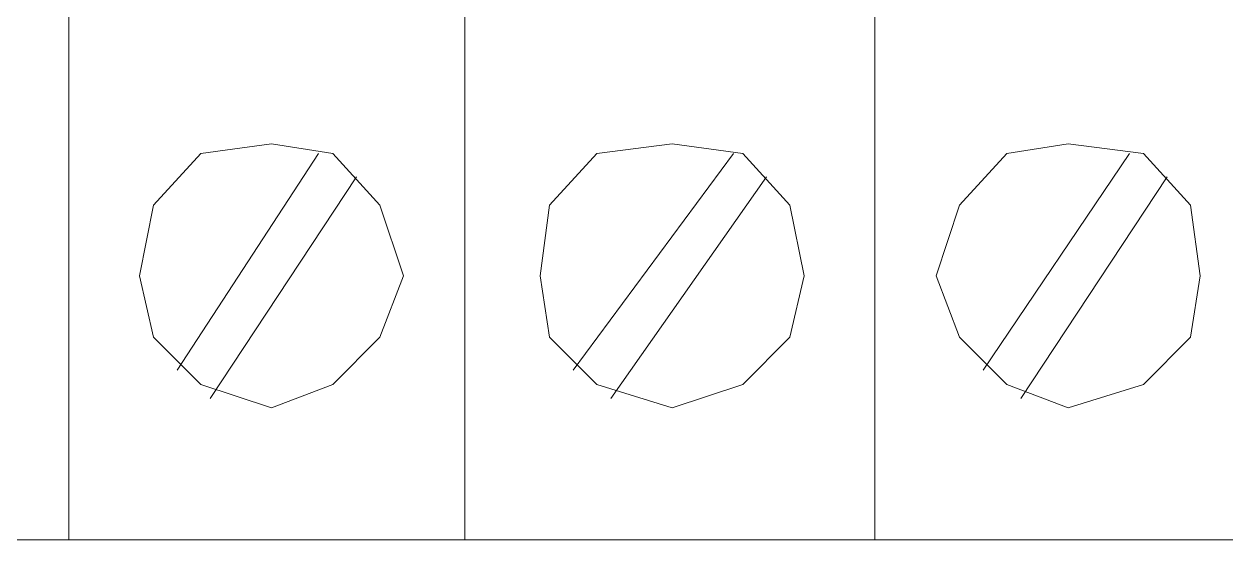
# Model space of a CAD drawing. Header units: millimetres. Extents: x 3 to 291, y 6 to 496.
# Drawn here: x 212.243 to 216.462, y 373.728 to 375.538 of the extents above; entities that cross this region are included whole.
import ezdxf

# ---------------------------------------------------------------- set-up
doc = ezdxf.new("R2010")
doc.units = ezdxf.units.MM
doc.layers.get('0').update_dxf_attribs({"linetype": 'CONTINUOUS'})

msp = doc.modelspace()

# ---------------------------------------------------------------- linework, layer by layer
at = {"color": 7, "linetype": 'Continuous', "lineweight": 20}
for points in [[(210.9942, 381.5533), (212.4005, 381.5533), (212.4005, 373.7277), (210.9942, 373.7277)], [(210.9942, 381.5533), (212.4005, 381.5533), (212.4005, 373.7277), (210.9942, 373.7277)], [(210.9942, 381.5533), (212.4005, 381.5533), (212.4005, 373.7277), (210.9942, 373.7277)], [(210.9942, 381.5533), (212.4005, 381.5533), (212.4005, 373.7277), (210.9942, 373.7277)], [(210.9942, 381.5533), (212.4005, 381.5533), (212.4005, 373.7277), (210.9942, 373.7277)], [(210.9942, 381.5533), (212.4005, 381.5533), (212.4005, 373.7277), (210.9942, 373.7277)], [(210.9942, 381.5533), (212.4005, 381.5533), (212.4005, 373.7277), (210.9942, 373.7277)], [(210.9942, 381.5533), (212.4005, 381.5533), (212.4005, 373.7277), (210.9942, 373.7277)], [(210.9942, 381.5533), (212.4005, 381.5533), (212.4005, 373.7277), (210.9942, 373.7277)], [(210.9942, 381.5533), (212.4005, 381.5533), (212.4005, 373.7277), (210.9942, 373.7277)], [(210.9942, 381.5533), (212.4005, 381.5533), (212.4005, 373.7277), (210.9942, 373.7277)], [(210.9942, 381.5533), (212.4005, 381.5533), (212.4005, 373.7277), (210.9942, 373.7277)], [(210.9942, 381.5533), (212.4005, 381.5533), (212.4005, 373.7277), (210.9942, 373.7277)], [(210.9942, 381.5533), (212.4005, 381.5533), (212.4005, 373.7277), (210.9942, 373.7277)], [(210.9942, 381.5533), (212.4005, 381.5533), (212.4005, 373.7277), (210.9942, 373.7277)], [(210.9942, 381.5533), (212.4005, 381.5533), (212.4005, 373.7277), (210.9942, 373.7277)], [(210.9942, 381.5533), (212.4005, 381.5533), (212.4005, 373.7277), (210.9942, 373.7277)], [(210.9942, 381.5533), (212.4005, 381.5533), (212.4005, 373.7277), (210.9942, 373.7277)], [(210.9942, 381.5533), (212.4005, 381.5533), (212.4005, 373.7277), (210.9942, 373.7277)], [(210.9942, 381.5533), (212.4005, 381.5533), (212.4005, 373.7277), (210.9942, 373.7277)], [(212.4005, 381.5533), (213.7903, 381.5533), (213.7903, 373.7277), (212.4005, 373.7277)], [(212.4005, 381.5533), (213.7903, 381.5533), (213.7903, 373.7277), (212.4005, 373.7277)], [(212.4005, 381.5533), (213.7903, 381.5533), (213.7903, 373.7277), (212.4005, 373.7277)], [(212.4005, 381.5533), (213.7903, 381.5533), (213.7903, 373.7277), (212.4005, 373.7277)], [(212.4005, 381.5533), (213.7903, 381.5533), (213.7903, 373.7277), (212.4005, 373.7277)], [(212.4005, 381.5533), (213.7903, 381.5533), (213.7903, 373.7277), (212.4005, 373.7277)], [(212.4005, 381.5533), (213.7903, 381.5533), (213.7903, 373.7277), (212.4005, 373.7277)], [(212.4005, 381.5533), (213.7903, 381.5533), (213.7903, 373.7277), (212.4005, 373.7277)], [(212.4005, 381.5533), (213.7903, 381.5533), (213.7903, 373.7277), (212.4005, 373.7277)], [(212.4005, 381.5533), (213.7903, 381.5533), (213.7903, 373.7277), (212.4005, 373.7277)], [(212.4005, 381.5533), (213.7903, 381.5533), (213.7903, 373.7277), (212.4005, 373.7277)], [(212.4005, 381.5533), (213.7903, 381.5533), (213.7903, 373.7277), (212.4005, 373.7277)], [(212.4005, 381.5533), (213.7903, 381.5533), (213.7903, 373.7277), (212.4005, 373.7277)], [(212.4005, 381.5533), (213.7903, 381.5533), (213.7903, 373.7277), (212.4005, 373.7277)], [(212.4005, 381.5533), (213.7903, 381.5533), (213.7903, 373.7277), (212.4005, 373.7277)], [(212.4005, 381.5533), (213.7903, 381.5533), (213.7903, 373.7277), (212.4005, 373.7277)], [(212.4005, 381.5533), (213.7903, 381.5533), (213.7903, 373.7277), (212.4005, 373.7277)], [(212.4005, 381.5533), (213.7903, 381.5533), (213.7903, 373.7277), (212.4005, 373.7277)], [(212.4005, 381.5533), (213.7903, 381.5533), (213.7903, 373.7277), (212.4005, 373.7277)], [(212.4005, 381.5533), (213.7903, 381.5533), (213.7903, 373.7277), (212.4005, 373.7277)], [(213.7903, 381.5533), (215.2297, 381.5533), (215.2297, 373.7277), (213.7903, 373.7277)], [(213.7903, 381.5533), (215.2297, 381.5533), (215.2297, 373.7277), (213.7903, 373.7277)], [(213.7903, 381.5533), (215.2297, 381.5533), (215.2297, 373.7277), (213.7903, 373.7277)], [(213.7903, 381.5533), (215.2297, 381.5533), (215.2297, 373.7277), (213.7903, 373.7277)], [(213.7903, 381.5533), (215.2297, 381.5533), (215.2297, 373.7277), (213.7903, 373.7277)], [(213.7903, 381.5533), (215.2297, 381.5533), (215.2297, 373.7277), (213.7903, 373.7277)], [(213.7903, 381.5533), (215.2297, 381.5533), (215.2297, 373.7277), (213.7903, 373.7277)], [(213.7903, 381.5533), (215.2297, 381.5533), (215.2297, 373.7277), (213.7903, 373.7277)], [(213.7903, 381.5533), (215.2297, 381.5533), (215.2297, 373.7277), (213.7903, 373.7277)], [(213.7903, 381.5533), (215.2297, 381.5533), (215.2297, 373.7277), (213.7903, 373.7277)], [(213.7903, 381.5533), (215.2297, 381.5533), (215.2297, 373.7277), (213.7903, 373.7277)], [(213.7903, 381.5533), (215.2297, 381.5533), (215.2297, 373.7277), (213.7903, 373.7277)], [(213.7903, 381.5533), (215.2297, 381.5533), (215.2297, 373.7277), (213.7903, 373.7277)], [(213.7903, 381.5533), (215.2297, 381.5533), (215.2297, 373.7277), (213.7903, 373.7277)], [(213.7903, 381.5533), (215.2297, 381.5533), (215.2297, 373.7277), (213.7903, 373.7277)], [(213.7903, 381.5533), (215.2297, 381.5533), (215.2297, 373.7277), (213.7903, 373.7277)], [(213.7903, 381.5533), (215.2297, 381.5533), (215.2297, 373.7277), (213.7903, 373.7277)], [(213.7903, 381.5533), (215.2297, 381.5533), (215.2297, 373.7277), (213.7903, 373.7277)], [(213.7903, 381.5533), (215.2297, 381.5533), (215.2297, 373.7277), (213.7903, 373.7277)], [(213.7903, 381.5533), (215.2297, 381.5533), (215.2297, 373.7277), (213.7903, 373.7277)], [(215.2297, 381.5533), (216.636, 381.5533), (216.636, 373.7277), (215.2297, 373.7277)], [(215.2297, 381.5533), (216.636, 381.5533), (216.636, 373.7277), (215.2297, 373.7277)], [(215.2297, 381.5533), (216.636, 381.5533), (216.636, 373.7277), (215.2297, 373.7277)], [(215.2297, 381.5533), (216.636, 381.5533), (216.636, 373.7277), (215.2297, 373.7277)], [(215.2297, 381.5533), (216.636, 381.5533), (216.636, 373.7277), (215.2297, 373.7277)], [(215.2297, 381.5533), (216.636, 381.5533), (216.636, 373.7277), (215.2297, 373.7277)], [(215.2297, 381.5533), (216.636, 381.5533), (216.636, 373.7277), (215.2297, 373.7277)], [(215.2297, 381.5533), (216.636, 381.5533), (216.636, 373.7277), (215.2297, 373.7277)], [(215.2297, 381.5533), (216.636, 381.5533), (216.636, 373.7277), (215.2297, 373.7277)], [(215.2297, 381.5533), (216.636, 381.5533), (216.636, 373.7277), (215.2297, 373.7277)], [(215.2297, 381.5533), (216.636, 381.5533), (216.636, 373.7277), (215.2297, 373.7277)], [(215.2297, 381.5533), (216.636, 381.5533), (216.636, 373.7277), (215.2297, 373.7277)], [(215.2297, 381.5533), (216.636, 381.5533), (216.636, 373.7277), (215.2297, 373.7277)], [(215.2297, 381.5533), (216.636, 381.5533), (216.636, 373.7277), (215.2297, 373.7277)], [(215.2297, 381.5533), (216.636, 381.5533), (216.636, 373.7277), (215.2297, 373.7277)], [(215.2297, 381.5533), (216.636, 381.5533), (216.636, 373.7277), (215.2297, 373.7277)], [(215.2297, 381.5533), (216.636, 381.5533), (216.636, 373.7277), (215.2297, 373.7277)], [(215.2297, 381.5533), (216.636, 381.5533), (216.636, 373.7277), (215.2297, 373.7277)], [(215.2297, 381.5533), (216.636, 381.5533), (216.636, 373.7277), (215.2297, 373.7277)], [(215.2297, 381.5533), (216.636, 381.5533), (216.636, 373.7277), (215.2297, 373.7277)], [(210.9942, 373.7277), (212.4005, 373.7277), (212.4005, 377.4998), (210.9942, 377.4998)], [(210.9942, 373.7277), (212.4005, 373.7277), (212.4005, 377.4998), (210.9942, 377.4998)], [(210.9942, 373.7277), (212.4005, 373.7277), (212.4005, 377.4998), (210.9942, 377.4998)], [(210.9942, 373.7277), (212.4005, 373.7277), (212.4005, 377.4998), (210.9942, 377.4998)], [(210.9942, 373.7277), (212.4005, 373.7277), (212.4005, 377.4998), (210.9942, 377.4998)], [(210.9942, 373.7277), (212.4005, 373.7277), (212.4005, 377.4998), (210.9942, 377.4998)], [(210.9942, 373.7277), (212.4005, 373.7277), (212.4005, 377.4998), (210.9942, 377.4998)], [(210.9942, 373.7277), (212.4005, 373.7277), (212.4005, 377.4998), (210.9942, 377.4998)], [(210.9942, 373.7277), (212.4005, 373.7277), (212.4005, 377.4998), (210.9942, 377.4998)], [(210.9942, 373.7277), (212.4005, 373.7277), (212.4005, 377.4998), (210.9942, 377.4998)], [(210.9942, 373.7277), (212.4005, 373.7277), (212.4005, 377.4998), (210.9942, 377.4998)], [(210.9942, 373.7277), (212.4005, 373.7277), (212.4005, 377.4998), (210.9942, 377.4998)], [(210.9942, 373.7277), (212.4005, 373.7277), (212.4005, 377.4998), (210.9942, 377.4998)], [(210.9942, 373.7277), (212.4005, 373.7277), (212.4005, 377.4998), (210.9942, 377.4998)], [(210.9942, 373.7277), (212.4005, 373.7277), (212.4005, 377.4998), (210.9942, 377.4998)], [(210.9942, 373.7277), (212.4005, 373.7277), (212.4005, 377.4998), (210.9942, 377.4998)], [(210.9942, 373.7277), (212.4005, 373.7277), (212.4005, 377.4998), (210.9942, 377.4998)], [(210.9942, 373.7277), (212.4005, 373.7277), (212.4005, 377.4998), (210.9942, 377.4998)], [(210.9942, 373.7277), (212.4005, 373.7277), (212.4005, 377.4998), (210.9942, 377.4998)], [(210.9942, 373.7277), (212.4005, 373.7277), (212.4005, 377.4998), (210.9942, 377.4998)], [(212.4005, 373.7277), (213.7903, 373.7277), (213.7903, 377.4998), (212.4005, 377.4998)], [(212.4005, 373.7277), (213.7903, 373.7277), (213.7903, 377.4998), (212.4005, 377.4998)], [(212.4005, 373.7277), (213.7903, 373.7277), (213.7903, 377.4998), (212.4005, 377.4998)], [(212.4005, 373.7277), (213.7903, 373.7277), (213.7903, 377.4998), (212.4005, 377.4998)], [(212.4005, 373.7277), (213.7903, 373.7277), (213.7903, 377.4998), (212.4005, 377.4998)], [(212.4005, 373.7277), (213.7903, 373.7277), (213.7903, 377.4998), (212.4005, 377.4998)], [(212.4005, 373.7277), (213.7903, 373.7277), (213.7903, 377.4998), (212.4005, 377.4998)], [(212.4005, 373.7277), (213.7903, 373.7277), (213.7903, 377.4998), (212.4005, 377.4998)], [(212.4005, 373.7277), (213.7903, 373.7277), (213.7903, 377.4998), (212.4005, 377.4998)], [(212.4005, 373.7277), (213.7903, 373.7277), (213.7903, 377.4998), (212.4005, 377.4998)], [(212.4005, 373.7277), (213.7903, 373.7277), (213.7903, 377.4998), (212.4005, 377.4998)], [(212.4005, 373.7277), (213.7903, 373.7277), (213.7903, 377.4998), (212.4005, 377.4998)], [(212.4005, 373.7277), (213.7903, 373.7277), (213.7903, 377.4998), (212.4005, 377.4998)], [(212.4005, 373.7277), (213.7903, 373.7277), (213.7903, 377.4998), (212.4005, 377.4998)], [(212.4005, 373.7277), (213.7903, 373.7277), (213.7903, 377.4998), (212.4005, 377.4998)], [(212.4005, 373.7277), (213.7903, 373.7277), (213.7903, 377.4998), (212.4005, 377.4998)], [(212.4005, 373.7277), (213.7903, 373.7277), (213.7903, 377.4998), (212.4005, 377.4998)], [(212.4005, 373.7277), (213.7903, 373.7277), (213.7903, 377.4998), (212.4005, 377.4998)], [(212.4005, 373.7277), (213.7903, 373.7277), (213.7903, 377.4998), (212.4005, 377.4998)], [(212.4005, 373.7277), (213.7903, 373.7277), (213.7903, 377.4998), (212.4005, 377.4998)], [(213.7903, 373.7277), (215.2297, 373.7277), (215.2297, 377.4998), (213.7903, 377.4998)], [(213.7903, 373.7277), (215.2297, 373.7277), (215.2297, 377.4998), (213.7903, 377.4998)], [(213.7903, 373.7277), (215.2297, 373.7277), (215.2297, 377.4998), (213.7903, 377.4998)], [(213.7903, 373.7277), (215.2297, 373.7277), (215.2297, 377.4998), (213.7903, 377.4998)], [(213.7903, 373.7277), (215.2297, 373.7277), (215.2297, 377.4998), (213.7903, 377.4998)], [(213.7903, 373.7277), (215.2297, 373.7277), (215.2297, 377.4998), (213.7903, 377.4998)], [(213.7903, 373.7277), (215.2297, 373.7277), (215.2297, 377.4998), (213.7903, 377.4998)], [(213.7903, 373.7277), (215.2297, 373.7277), (215.2297, 377.4998), (213.7903, 377.4998)], [(213.7903, 373.7277), (215.2297, 373.7277), (215.2297, 377.4998), (213.7903, 377.4998)], [(213.7903, 373.7277), (215.2297, 373.7277), (215.2297, 377.4998), (213.7903, 377.4998)], [(213.7903, 373.7277), (215.2297, 373.7277), (215.2297, 377.4998), (213.7903, 377.4998)], [(213.7903, 373.7277), (215.2297, 373.7277), (215.2297, 377.4998), (213.7903, 377.4998)], [(213.7903, 373.7277), (215.2297, 373.7277), (215.2297, 377.4998), (213.7903, 377.4998)], [(213.7903, 373.7277), (215.2297, 373.7277), (215.2297, 377.4998), (213.7903, 377.4998)], [(213.7903, 373.7277), (215.2297, 373.7277), (215.2297, 377.4998), (213.7903, 377.4998)], [(213.7903, 373.7277), (215.2297, 373.7277), (215.2297, 377.4998), (213.7903, 377.4998)], [(213.7903, 373.7277), (215.2297, 373.7277), (215.2297, 377.4998), (213.7903, 377.4998)], [(213.7903, 373.7277), (215.2297, 373.7277), (215.2297, 377.4998), (213.7903, 377.4998)], [(213.7903, 373.7277), (215.2297, 373.7277), (215.2297, 377.4998), (213.7903, 377.4998)], [(213.7903, 373.7277), (215.2297, 373.7277), (215.2297, 377.4998), (213.7903, 377.4998)], [(215.2297, 373.7277), (216.636, 373.7277), (216.636, 377.4998), (215.2297, 377.4998)], [(215.2297, 373.7277), (216.636, 373.7277), (216.636, 377.4998), (215.2297, 377.4998)], [(215.2297, 373.7277), (216.636, 373.7277), (216.636, 377.4998), (215.2297, 377.4998)], [(215.2297, 373.7277), (216.636, 373.7277), (216.636, 377.4998), (215.2297, 377.4998)], [(215.2297, 373.7277), (216.636, 373.7277), (216.636, 377.4998), (215.2297, 377.4998)], [(215.2297, 373.7277), (216.636, 373.7277), (216.636, 377.4998), (215.2297, 377.4998)], [(215.2297, 373.7277), (216.636, 373.7277), (216.636, 377.4998), (215.2297, 377.4998)], [(215.2297, 373.7277), (216.636, 373.7277), (216.636, 377.4998), (215.2297, 377.4998)], [(215.2297, 373.7277), (216.636, 373.7277), (216.636, 377.4998), (215.2297, 377.4998)], [(215.2297, 373.7277), (216.636, 373.7277), (216.636, 377.4998), (215.2297, 377.4998)], [(215.2297, 373.7277), (216.636, 373.7277), (216.636, 377.4998), (215.2297, 377.4998)], [(215.2297, 373.7277), (216.636, 373.7277), (216.636, 377.4998), (215.2297, 377.4998)], [(215.2297, 373.7277), (216.636, 373.7277), (216.636, 377.4998), (215.2297, 377.4998)], [(215.2297, 373.7277), (216.636, 373.7277), (216.636, 377.4998), (215.2297, 377.4998)], [(215.2297, 373.7277), (216.636, 373.7277), (216.636, 377.4998), (215.2297, 377.4998)], [(215.2297, 373.7277), (216.636, 373.7277), (216.636, 377.4998), (215.2297, 377.4998)], [(215.2297, 373.7277), (216.636, 373.7277), (216.636, 377.4998), (215.2297, 377.4998)], [(215.2297, 373.7277), (216.636, 373.7277), (216.636, 377.4998), (215.2297, 377.4998)], [(215.2297, 373.7277), (216.636, 373.7277), (216.636, 377.4998), (215.2297, 377.4998)], [(215.2297, 373.7277), (216.636, 373.7277), (216.636, 377.4998), (215.2297, 377.4998)], [(213.5752, 374.6542), (213.4925, 374.9023), (213.327, 375.0843), (213.112, 375.1174), (212.8638, 375.0843), (212.6983, 374.9023), (212.6487, 374.6542), (212.6983, 374.4391), (212.8638, 374.2736), (213.112, 374.1909), (213.327, 374.2736), (213.4925, 374.4391)], [(213.5752, 374.6542), (213.4925, 374.9023), (213.327, 375.0843), (213.112, 375.1174), (212.8638, 375.0843), (212.6983, 374.9023), (212.6487, 374.6542), (212.6983, 374.4391), (212.8638, 374.2736), (213.112, 374.1909), (213.327, 374.2736), (213.4925, 374.4391)], [(213.5752, 374.6542), (213.4925, 374.9023), (213.327, 375.0843), (213.112, 375.1174), (212.8638, 375.0843), (212.6983, 374.9023), (212.6487, 374.6542), (212.6983, 374.4391), (212.8638, 374.2736), (213.112, 374.1909), (213.327, 374.2736), (213.4925, 374.4391)], [(213.5752, 374.6542), (213.4925, 374.9023), (213.327, 375.0843), (213.112, 375.1174), (212.8638, 375.0843), (212.6983, 374.9023), (212.6487, 374.6542), (212.6983, 374.4391), (212.8638, 374.2736), (213.112, 374.1909), (213.327, 374.2736), (213.4925, 374.4391)], [(213.5752, 374.6542), (213.4925, 374.9023), (213.327, 375.0843), (213.112, 375.1174), (212.8638, 375.0843), (212.6983, 374.9023), (212.6487, 374.6542), (212.6983, 374.4391), (212.8638, 374.2736), (213.112, 374.1909), (213.327, 374.2736), (213.4925, 374.4391)], [(213.5752, 374.6542), (213.4925, 374.9023), (213.327, 375.0843), (213.112, 375.1174), (212.8638, 375.0843), (212.6983, 374.9023), (212.6487, 374.6542), (212.6983, 374.4391), (212.8638, 374.2736), (213.112, 374.1909), (213.327, 374.2736), (213.4925, 374.4391)], [(213.5752, 374.6542), (213.4925, 374.9023), (213.327, 375.0843), (213.112, 375.1174), (212.8638, 375.0843), (212.6983, 374.9023), (212.6487, 374.6542), (212.6983, 374.4391), (212.8638, 374.2736), (213.112, 374.1909), (213.327, 374.2736), (213.4925, 374.4391)], [(213.5752, 374.6542), (213.4925, 374.9023), (213.327, 375.0843), (213.112, 375.1174), (212.8638, 375.0843), (212.6983, 374.9023), (212.6487, 374.6542), (212.6983, 374.4391), (212.8638, 374.2736), (213.112, 374.1909), (213.327, 374.2736), (213.4925, 374.4391)], [(213.5752, 374.6542), (213.4925, 374.9023), (213.327, 375.0843), (213.112, 375.1174), (212.8638, 375.0843), (212.6983, 374.9023), (212.6487, 374.6542), (212.6983, 374.4391), (212.8638, 374.2736), (213.112, 374.1909), (213.327, 374.2736), (213.4925, 374.4391)], [(213.5752, 374.6542), (213.4925, 374.9023), (213.327, 375.0843), (213.112, 375.1174), (212.8638, 375.0843), (212.6983, 374.9023), (212.6487, 374.6542), (212.6983, 374.4391), (212.8638, 374.2736), (213.112, 374.1909), (213.327, 374.2736), (213.4925, 374.4391)], [(213.5752, 374.6542), (213.4925, 374.9023), (213.327, 375.0843), (213.112, 375.1174), (212.8638, 375.0843), (212.6983, 374.9023), (212.6487, 374.6542), (212.6983, 374.4391), (212.8638, 374.2736), (213.112, 374.1909), (213.327, 374.2736), (213.4925, 374.4391)], [(213.5752, 374.6542), (213.4925, 374.9023), (213.327, 375.0843), (213.112, 375.1174), (212.8638, 375.0843), (212.6983, 374.9023), (212.6487, 374.6542), (212.6983, 374.4391), (212.8638, 374.2736), (213.112, 374.1909), (213.327, 374.2736), (213.4925, 374.4391)], [(213.5752, 374.6542), (213.4925, 374.9023), (213.327, 375.0843), (213.112, 375.1174), (212.8638, 375.0843), (212.6983, 374.9023), (212.6487, 374.6542), (212.6983, 374.4391), (212.8638, 374.2736), (213.112, 374.1909), (213.327, 374.2736), (213.4925, 374.4391)], [(213.5752, 374.6542), (213.4925, 374.9023), (213.327, 375.0843), (213.112, 375.1174), (212.8638, 375.0843), (212.6983, 374.9023), (212.6487, 374.6542), (212.6983, 374.4391), (212.8638, 374.2736), (213.112, 374.1909), (213.327, 374.2736), (213.4925, 374.4391)], [(213.5752, 374.6542), (213.4925, 374.9023), (213.327, 375.0843), (213.112, 375.1174), (212.8638, 375.0843), (212.6983, 374.9023), (212.6487, 374.6542), (212.6983, 374.4391), (212.8638, 374.2736), (213.112, 374.1909), (213.327, 374.2736), (213.4925, 374.4391)], [(213.5752, 374.6542), (213.4925, 374.9023), (213.327, 375.0843), (213.112, 375.1174), (212.8638, 375.0843), (212.6983, 374.9023), (212.6487, 374.6542), (212.6983, 374.4391), (212.8638, 374.2736), (213.112, 374.1909), (213.327, 374.2736), (213.4925, 374.4391)], [(213.5752, 374.6542), (213.4925, 374.9023), (213.327, 375.0843), (213.112, 375.1174), (212.8638, 375.0843), (212.6983, 374.9023), (212.6487, 374.6542), (212.6983, 374.4391), (212.8638, 374.2736), (213.112, 374.1909), (213.327, 374.2736), (213.4925, 374.4391)], [(213.5752, 374.6542), (213.4925, 374.9023), (213.327, 375.0843), (213.112, 375.1174), (212.8638, 375.0843), (212.6983, 374.9023), (212.6487, 374.6542), (212.6983, 374.4391), (212.8638, 374.2736), (213.112, 374.1909), (213.327, 374.2736), (213.4925, 374.4391)], [(213.5752, 374.6542), (213.4925, 374.9023), (213.327, 375.0843), (213.112, 375.1174), (212.8638, 375.0843), (212.6983, 374.9023), (212.6487, 374.6542), (212.6983, 374.4391), (212.8638, 374.2736), (213.112, 374.1909), (213.327, 374.2736), (213.4925, 374.4391)], [(213.5752, 374.6542), (213.4925, 374.9023), (213.327, 375.0843), (213.112, 375.1174), (212.8638, 375.0843), (212.6983, 374.9023), (212.6487, 374.6542), (212.6983, 374.4391), (212.8638, 374.2736), (213.112, 374.1909), (213.327, 374.2736), (213.4925, 374.4391)], [(214.9815, 374.6542), (214.9319, 374.9023), (214.7664, 375.0843), (214.5183, 375.1174), (214.2535, 375.0843), (214.0881, 374.9023), (214.055, 374.6542), (214.0881, 374.4391), (214.2535, 374.2736), (214.5183, 374.1909), (214.7664, 374.2736), (214.9319, 374.4391)], [(214.9815, 374.6542), (214.9319, 374.9023), (214.7664, 375.0843), (214.5183, 375.1174), (214.2535, 375.0843), (214.0881, 374.9023), (214.055, 374.6542), (214.0881, 374.4391), (214.2535, 374.2736), (214.5183, 374.1909), (214.7664, 374.2736), (214.9319, 374.4391)], [(214.9815, 374.6542), (214.9319, 374.9023), (214.7664, 375.0843), (214.5183, 375.1174), (214.2535, 375.0843), (214.0881, 374.9023), (214.055, 374.6542), (214.0881, 374.4391), (214.2535, 374.2736), (214.5183, 374.1909), (214.7664, 374.2736), (214.9319, 374.4391)], [(214.9815, 374.6542), (214.9319, 374.9023), (214.7664, 375.0843), (214.5183, 375.1174), (214.2535, 375.0843), (214.0881, 374.9023), (214.055, 374.6542), (214.0881, 374.4391), (214.2535, 374.2736), (214.5183, 374.1909), (214.7664, 374.2736), (214.9319, 374.4391)], [(214.9815, 374.6542), (214.9319, 374.9023), (214.7664, 375.0843), (214.5183, 375.1174), (214.2535, 375.0843), (214.0881, 374.9023), (214.055, 374.6542), (214.0881, 374.4391), (214.2535, 374.2736), (214.5183, 374.1909), (214.7664, 374.2736), (214.9319, 374.4391)], [(214.9815, 374.6542), (214.9319, 374.9023), (214.7664, 375.0843), (214.5183, 375.1174), (214.2535, 375.0843), (214.0881, 374.9023), (214.055, 374.6542), (214.0881, 374.4391), (214.2535, 374.2736), (214.5183, 374.1909), (214.7664, 374.2736), (214.9319, 374.4391)], [(214.9815, 374.6542), (214.9319, 374.9023), (214.7664, 375.0843), (214.5183, 375.1174), (214.2535, 375.0843), (214.0881, 374.9023), (214.055, 374.6542), (214.0881, 374.4391), (214.2535, 374.2736), (214.5183, 374.1909), (214.7664, 374.2736), (214.9319, 374.4391)], [(214.9815, 374.6542), (214.9319, 374.9023), (214.7664, 375.0843), (214.5183, 375.1174), (214.2535, 375.0843), (214.0881, 374.9023), (214.055, 374.6542), (214.0881, 374.4391), (214.2535, 374.2736), (214.5183, 374.1909), (214.7664, 374.2736), (214.9319, 374.4391)], [(214.9815, 374.6542), (214.9319, 374.9023), (214.7664, 375.0843), (214.5183, 375.1174), (214.2535, 375.0843), (214.0881, 374.9023), (214.055, 374.6542), (214.0881, 374.4391), (214.2535, 374.2736), (214.5183, 374.1909), (214.7664, 374.2736), (214.9319, 374.4391)], [(214.9815, 374.6542), (214.9319, 374.9023), (214.7664, 375.0843), (214.5183, 375.1174), (214.2535, 375.0843), (214.0881, 374.9023), (214.055, 374.6542), (214.0881, 374.4391), (214.2535, 374.2736), (214.5183, 374.1909), (214.7664, 374.2736), (214.9319, 374.4391)], [(214.9815, 374.6542), (214.9319, 374.9023), (214.7664, 375.0843), (214.5183, 375.1174), (214.2535, 375.0843), (214.0881, 374.9023), (214.055, 374.6542), (214.0881, 374.4391), (214.2535, 374.2736), (214.5183, 374.1909), (214.7664, 374.2736), (214.9319, 374.4391)], [(214.9815, 374.6542), (214.9319, 374.9023), (214.7664, 375.0843), (214.5183, 375.1174), (214.2535, 375.0843), (214.0881, 374.9023), (214.055, 374.6542), (214.0881, 374.4391), (214.2535, 374.2736), (214.5183, 374.1909), (214.7664, 374.2736), (214.9319, 374.4391)], [(214.9815, 374.6542), (214.9319, 374.9023), (214.7664, 375.0843), (214.5183, 375.1174), (214.2535, 375.0843), (214.0881, 374.9023), (214.055, 374.6542), (214.0881, 374.4391), (214.2535, 374.2736), (214.5183, 374.1909), (214.7664, 374.2736), (214.9319, 374.4391)], [(214.9815, 374.6542), (214.9319, 374.9023), (214.7664, 375.0843), (214.5183, 375.1174), (214.2535, 375.0843), (214.0881, 374.9023), (214.055, 374.6542), (214.0881, 374.4391), (214.2535, 374.2736), (214.5183, 374.1909), (214.7664, 374.2736), (214.9319, 374.4391)], [(214.9815, 374.6542), (214.9319, 374.9023), (214.7664, 375.0843), (214.5183, 375.1174), (214.2535, 375.0843), (214.0881, 374.9023), (214.055, 374.6542), (214.0881, 374.4391), (214.2535, 374.2736), (214.5183, 374.1909), (214.7664, 374.2736), (214.9319, 374.4391)], [(214.9815, 374.6542), (214.9319, 374.9023), (214.7664, 375.0843), (214.5183, 375.1174), (214.2535, 375.0843), (214.0881, 374.9023), (214.055, 374.6542), (214.0881, 374.4391), (214.2535, 374.2736), (214.5183, 374.1909), (214.7664, 374.2736), (214.9319, 374.4391)], [(214.9815, 374.6542), (214.9319, 374.9023), (214.7664, 375.0843), (214.5183, 375.1174), (214.2535, 375.0843), (214.0881, 374.9023), (214.055, 374.6542), (214.0881, 374.4391), (214.2535, 374.2736), (214.5183, 374.1909), (214.7664, 374.2736), (214.9319, 374.4391)], [(214.9815, 374.6542), (214.9319, 374.9023), (214.7664, 375.0843), (214.5183, 375.1174), (214.2535, 375.0843), (214.0881, 374.9023), (214.055, 374.6542), (214.0881, 374.4391), (214.2535, 374.2736), (214.5183, 374.1909), (214.7664, 374.2736), (214.9319, 374.4391)], [(214.9815, 374.6542), (214.9319, 374.9023), (214.7664, 375.0843), (214.5183, 375.1174), (214.2535, 375.0843), (214.0881, 374.9023), (214.055, 374.6542), (214.0881, 374.4391), (214.2535, 374.2736), (214.5183, 374.1909), (214.7664, 374.2736), (214.9319, 374.4391)], [(214.9815, 374.6542), (214.9319, 374.9023), (214.7664, 375.0843), (214.5183, 375.1174), (214.2535, 375.0843), (214.0881, 374.9023), (214.055, 374.6542), (214.0881, 374.4391), (214.2535, 374.2736), (214.5183, 374.1909), (214.7664, 374.2736), (214.9319, 374.4391)], [(216.3713, 374.6542), (216.3382, 374.9023), (216.1727, 375.0843), (215.908, 375.1174), (215.6929, 375.0843), (215.5275, 374.9023), (215.4448, 374.6542), (215.5275, 374.4391), (215.6929, 374.2736), (215.908, 374.1909), (216.1727, 374.2736), (216.3382, 374.4391)], [(216.3713, 374.6542), (216.3382, 374.9023), (216.1727, 375.0843), (215.908, 375.1174), (215.6929, 375.0843), (215.5275, 374.9023), (215.4448, 374.6542), (215.5275, 374.4391), (215.6929, 374.2736), (215.908, 374.1909), (216.1727, 374.2736), (216.3382, 374.4391)], [(216.3713, 374.6542), (216.3382, 374.9023), (216.1727, 375.0843), (215.908, 375.1174), (215.6929, 375.0843), (215.5275, 374.9023), (215.4448, 374.6542), (215.5275, 374.4391), (215.6929, 374.2736), (215.908, 374.1909), (216.1727, 374.2736), (216.3382, 374.4391)], [(216.3713, 374.6542), (216.3382, 374.9023), (216.1727, 375.0843), (215.908, 375.1174), (215.6929, 375.0843), (215.5275, 374.9023), (215.4448, 374.6542), (215.5275, 374.4391), (215.6929, 374.2736), (215.908, 374.1909), (216.1727, 374.2736), (216.3382, 374.4391)], [(216.3713, 374.6542), (216.3382, 374.9023), (216.1727, 375.0843), (215.908, 375.1174), (215.6929, 375.0843), (215.5275, 374.9023), (215.4448, 374.6542), (215.5275, 374.4391), (215.6929, 374.2736), (215.908, 374.1909), (216.1727, 374.2736), (216.3382, 374.4391)], [(216.3713, 374.6542), (216.3382, 374.9023), (216.1727, 375.0843), (215.908, 375.1174), (215.6929, 375.0843), (215.5275, 374.9023), (215.4448, 374.6542), (215.5275, 374.4391), (215.6929, 374.2736), (215.908, 374.1909), (216.1727, 374.2736), (216.3382, 374.4391)], [(216.3713, 374.6542), (216.3382, 374.9023), (216.1727, 375.0843), (215.908, 375.1174), (215.6929, 375.0843), (215.5275, 374.9023), (215.4448, 374.6542), (215.5275, 374.4391), (215.6929, 374.2736), (215.908, 374.1909), (216.1727, 374.2736), (216.3382, 374.4391)], [(216.3713, 374.6542), (216.3382, 374.9023), (216.1727, 375.0843), (215.908, 375.1174), (215.6929, 375.0843), (215.5275, 374.9023), (215.4448, 374.6542), (215.5275, 374.4391), (215.6929, 374.2736), (215.908, 374.1909), (216.1727, 374.2736), (216.3382, 374.4391)], [(216.3713, 374.6542), (216.3382, 374.9023), (216.1727, 375.0843), (215.908, 375.1174), (215.6929, 375.0843), (215.5275, 374.9023), (215.4448, 374.6542), (215.5275, 374.4391), (215.6929, 374.2736), (215.908, 374.1909), (216.1727, 374.2736), (216.3382, 374.4391)], [(216.3713, 374.6542), (216.3382, 374.9023), (216.1727, 375.0843), (215.908, 375.1174), (215.6929, 375.0843), (215.5275, 374.9023), (215.4448, 374.6542), (215.5275, 374.4391), (215.6929, 374.2736), (215.908, 374.1909), (216.1727, 374.2736), (216.3382, 374.4391)], [(216.3713, 374.6542), (216.3382, 374.9023), (216.1727, 375.0843), (215.908, 375.1174), (215.6929, 375.0843), (215.5275, 374.9023), (215.4448, 374.6542), (215.5275, 374.4391), (215.6929, 374.2736), (215.908, 374.1909), (216.1727, 374.2736), (216.3382, 374.4391)], [(216.3713, 374.6542), (216.3382, 374.9023), (216.1727, 375.0843), (215.908, 375.1174), (215.6929, 375.0843), (215.5275, 374.9023), (215.4448, 374.6542), (215.5275, 374.4391), (215.6929, 374.2736), (215.908, 374.1909), (216.1727, 374.2736), (216.3382, 374.4391)], [(216.3713, 374.6542), (216.3382, 374.9023), (216.1727, 375.0843), (215.908, 375.1174), (215.6929, 375.0843), (215.5275, 374.9023), (215.4448, 374.6542), (215.5275, 374.4391), (215.6929, 374.2736), (215.908, 374.1909), (216.1727, 374.2736), (216.3382, 374.4391)], [(216.3713, 374.6542), (216.3382, 374.9023), (216.1727, 375.0843), (215.908, 375.1174), (215.6929, 375.0843), (215.5275, 374.9023), (215.4448, 374.6542), (215.5275, 374.4391), (215.6929, 374.2736), (215.908, 374.1909), (216.1727, 374.2736), (216.3382, 374.4391)], [(216.3713, 374.6542), (216.3382, 374.9023), (216.1727, 375.0843), (215.908, 375.1174), (215.6929, 375.0843), (215.5275, 374.9023), (215.4448, 374.6542), (215.5275, 374.4391), (215.6929, 374.2736), (215.908, 374.1909), (216.1727, 374.2736), (216.3382, 374.4391)], [(216.3713, 374.6542), (216.3382, 374.9023), (216.1727, 375.0843), (215.908, 375.1174), (215.6929, 375.0843), (215.5275, 374.9023), (215.4448, 374.6542), (215.5275, 374.4391), (215.6929, 374.2736), (215.908, 374.1909), (216.1727, 374.2736), (216.3382, 374.4391)], [(216.3713, 374.6542), (216.3382, 374.9023), (216.1727, 375.0843), (215.908, 375.1174), (215.6929, 375.0843), (215.5275, 374.9023), (215.4448, 374.6542), (215.5275, 374.4391), (215.6929, 374.2736), (215.908, 374.1909), (216.1727, 374.2736), (216.3382, 374.4391)], [(216.3713, 374.6542), (216.3382, 374.9023), (216.1727, 375.0843), (215.908, 375.1174), (215.6929, 375.0843), (215.5275, 374.9023), (215.4448, 374.6542), (215.5275, 374.4391), (215.6929, 374.2736), (215.908, 374.1909), (216.1727, 374.2736), (216.3382, 374.4391)], [(216.3713, 374.6542), (216.3382, 374.9023), (216.1727, 375.0843), (215.908, 375.1174), (215.6929, 375.0843), (215.5275, 374.9023), (215.4448, 374.6542), (215.5275, 374.4391), (215.6929, 374.2736), (215.908, 374.1909), (216.1727, 374.2736), (216.3382, 374.4391)], [(216.3713, 374.6542), (216.3382, 374.9023), (216.1727, 375.0843), (215.908, 375.1174), (215.6929, 375.0843), (215.5275, 374.9023), (215.4448, 374.6542), (215.5275, 374.4391), (215.6929, 374.2736), (215.908, 374.1909), (216.1727, 374.2736), (216.3382, 374.4391)]]:
    msp.add_lwpolyline(points, close=True, dxfattribs=at)
for points in [[(212.7811, 374.3233), (213.2774, 375.0843), (213.2774, 375.0843)], [(212.7811, 374.3233), (213.2774, 375.0843), (213.2774, 375.0843)], [(212.7811, 374.3233), (213.2774, 375.0843), (213.2774, 375.0843)], [(212.7811, 374.3233), (213.2774, 375.0843), (213.2774, 375.0843)], [(212.7811, 374.3233), (213.2774, 375.0843), (213.2774, 375.0843)], [(212.7811, 374.3233), (213.2774, 375.0843), (213.2774, 375.0843)], [(212.7811, 374.3233), (213.2774, 375.0843), (213.2774, 375.0843)], [(212.7811, 374.3233), (213.2774, 375.0843), (213.2774, 375.0843)], [(212.7811, 374.3233), (213.2774, 375.0843), (213.2774, 375.0843)], [(212.7811, 374.3233), (213.2774, 375.0843), (213.2774, 375.0843)], [(212.7811, 374.3233), (213.2774, 375.0843), (213.2774, 375.0843)], [(212.7811, 374.3233), (213.2774, 375.0843), (213.2774, 375.0843)], [(212.7811, 374.3233), (213.2774, 375.0843), (213.2774, 375.0843)], [(212.7811, 374.3233), (213.2774, 375.0843), (213.2774, 375.0843)], [(212.7811, 374.3233), (213.2774, 375.0843), (213.2774, 375.0843)], [(212.7811, 374.3233), (213.2774, 375.0843), (213.2774, 375.0843)], [(212.7811, 374.3233), (213.2774, 375.0843), (213.2774, 375.0843)], [(212.7811, 374.3233), (213.2774, 375.0843), (213.2774, 375.0843)], [(212.7811, 374.3233), (213.2774, 375.0843), (213.2774, 375.0843)], [(212.7811, 374.3233), (213.2774, 375.0843), (213.2774, 375.0843)], [(214.1708, 374.3233), (214.7333, 375.0843), (214.7333, 375.0843)], [(214.1708, 374.3233), (214.7333, 375.0843), (214.7333, 375.0843)], [(214.1708, 374.3233), (214.7333, 375.0843), (214.7333, 375.0843)], [(214.1708, 374.3233), (214.7333, 375.0843), (214.7333, 375.0843)], [(214.1708, 374.3233), (214.7333, 375.0843), (214.7333, 375.0843)], [(214.1708, 374.3233), (214.7333, 375.0843), (214.7333, 375.0843)], [(214.1708, 374.3233), (214.7333, 375.0843), (214.7333, 375.0843)], [(214.1708, 374.3233), (214.7333, 375.0843), (214.7333, 375.0843)], [(214.1708, 374.3233), (214.7333, 375.0843), (214.7333, 375.0843)], [(214.1708, 374.3233), (214.7333, 375.0843), (214.7333, 375.0843)], [(214.1708, 374.3233), (214.7333, 375.0843), (214.7333, 375.0843)], [(214.1708, 374.3233), (214.7333, 375.0843), (214.7333, 375.0843)], [(214.1708, 374.3233), (214.7333, 375.0843), (214.7333, 375.0843)], [(214.1708, 374.3233), (214.7333, 375.0843), (214.7333, 375.0843)], [(214.1708, 374.3233), (214.7333, 375.0843), (214.7333, 375.0843)], [(214.1708, 374.3233), (214.7333, 375.0843), (214.7333, 375.0843)], [(214.1708, 374.3233), (214.7333, 375.0843), (214.7333, 375.0843)], [(214.1708, 374.3233), (214.7333, 375.0843), (214.7333, 375.0843)], [(214.1708, 374.3233), (214.7333, 375.0843), (214.7333, 375.0843)], [(214.1708, 374.3233), (214.7333, 375.0843), (214.7333, 375.0843)], [(215.6102, 374.3233), (216.1231, 375.0843), (216.1231, 375.0843)], [(215.6102, 374.3233), (216.1231, 375.0843), (216.1231, 375.0843)], [(215.6102, 374.3233), (216.1231, 375.0843), (216.1231, 375.0843)], [(215.6102, 374.3233), (216.1231, 375.0843), (216.1231, 375.0843)], [(215.6102, 374.3233), (216.1231, 375.0843), (216.1231, 375.0843)], [(215.6102, 374.3233), (216.1231, 375.0843), (216.1231, 375.0843)], [(215.6102, 374.3233), (216.1231, 375.0843), (216.1231, 375.0843)], [(215.6102, 374.3233), (216.1231, 375.0843), (216.1231, 375.0843)], [(215.6102, 374.3233), (216.1231, 375.0843), (216.1231, 375.0843)], [(215.6102, 374.3233), (216.1231, 375.0843), (216.1231, 375.0843)], [(215.6102, 374.3233), (216.1231, 375.0843), (216.1231, 375.0843)], [(215.6102, 374.3233), (216.1231, 375.0843), (216.1231, 375.0843)], [(215.6102, 374.3233), (216.1231, 375.0843), (216.1231, 375.0843)], [(215.6102, 374.3233), (216.1231, 375.0843), (216.1231, 375.0843)], [(215.6102, 374.3233), (216.1231, 375.0843), (216.1231, 375.0843)], [(215.6102, 374.3233), (216.1231, 375.0843), (216.1231, 375.0843)], [(215.6102, 374.3233), (216.1231, 375.0843), (216.1231, 375.0843)], [(215.6102, 374.3233), (216.1231, 375.0843), (216.1231, 375.0843)], [(215.6102, 374.3233), (216.1231, 375.0843), (216.1231, 375.0843)], [(215.6102, 374.3233), (216.1231, 375.0843), (216.1231, 375.0843)], [(212.8969, 374.224), (213.4098, 375.0016), (213.4098, 375.0016)], [(212.8969, 374.224), (213.4098, 375.0016), (213.4098, 375.0016)], [(212.8969, 374.224), (213.4098, 375.0016), (213.4098, 375.0016)], [(212.8969, 374.224), (213.4098, 375.0016), (213.4098, 375.0016)], [(212.8969, 374.224), (213.4098, 375.0016), (213.4098, 375.0016)], [(212.8969, 374.224), (213.4098, 375.0016), (213.4098, 375.0016)], [(212.8969, 374.224), (213.4098, 375.0016), (213.4098, 375.0016)], [(212.8969, 374.224), (213.4098, 375.0016), (213.4098, 375.0016)], [(212.8969, 374.224), (213.4098, 375.0016), (213.4098, 375.0016)], [(212.8969, 374.224), (213.4098, 375.0016), (213.4098, 375.0016)], [(212.8969, 374.224), (213.4098, 375.0016), (213.4098, 375.0016)], [(212.8969, 374.224), (213.4098, 375.0016), (213.4098, 375.0016)], [(212.8969, 374.224), (213.4098, 375.0016), (213.4098, 375.0016)], [(212.8969, 374.224), (213.4098, 375.0016), (213.4098, 375.0016)], [(212.8969, 374.224), (213.4098, 375.0016), (213.4098, 375.0016)], [(212.8969, 374.224), (213.4098, 375.0016), (213.4098, 375.0016)], [(212.8969, 374.224), (213.4098, 375.0016), (213.4098, 375.0016)], [(212.8969, 374.224), (213.4098, 375.0016), (213.4098, 375.0016)], [(212.8969, 374.224), (213.4098, 375.0016), (213.4098, 375.0016)], [(212.8969, 374.224), (213.4098, 375.0016), (213.4098, 375.0016)], [(214.3032, 374.224), (214.8491, 375.0016), (214.8491, 375.0016)], [(214.3032, 374.224), (214.8491, 375.0016), (214.8491, 375.0016)], [(214.3032, 374.224), (214.8491, 375.0016), (214.8491, 375.0016)], [(214.3032, 374.224), (214.8491, 375.0016), (214.8491, 375.0016)], [(214.3032, 374.224), (214.8491, 375.0016), (214.8491, 375.0016)], [(214.3032, 374.224), (214.8491, 375.0016), (214.8491, 375.0016)], [(214.3032, 374.224), (214.8491, 375.0016), (214.8491, 375.0016)], [(214.3032, 374.224), (214.8491, 375.0016), (214.8491, 375.0016)], [(214.3032, 374.224), (214.8491, 375.0016), (214.8491, 375.0016)], [(214.3032, 374.224), (214.8491, 375.0016), (214.8491, 375.0016)], [(214.3032, 374.224), (214.8491, 375.0016), (214.8491, 375.0016)], [(214.3032, 374.224), (214.8491, 375.0016), (214.8491, 375.0016)], [(214.3032, 374.224), (214.8491, 375.0016), (214.8491, 375.0016)], [(214.3032, 374.224), (214.8491, 375.0016), (214.8491, 375.0016)], [(214.3032, 374.224), (214.8491, 375.0016), (214.8491, 375.0016)], [(214.3032, 374.224), (214.8491, 375.0016), (214.8491, 375.0016)], [(214.3032, 374.224), (214.8491, 375.0016), (214.8491, 375.0016)], [(214.3032, 374.224), (214.8491, 375.0016), (214.8491, 375.0016)], [(214.3032, 374.224), (214.8491, 375.0016), (214.8491, 375.0016)], [(214.3032, 374.224), (214.8491, 375.0016), (214.8491, 375.0016)], [(215.7426, 374.224), (216.2554, 375.0016), (216.2554, 375.0016)], [(215.7426, 374.224), (216.2554, 375.0016), (216.2554, 375.0016)], [(215.7426, 374.224), (216.2554, 375.0016), (216.2554, 375.0016)], [(215.7426, 374.224), (216.2554, 375.0016), (216.2554, 375.0016)], [(215.7426, 374.224), (216.2554, 375.0016), (216.2554, 375.0016)], [(215.7426, 374.224), (216.2554, 375.0016), (216.2554, 375.0016)], [(215.7426, 374.224), (216.2554, 375.0016), (216.2554, 375.0016)], [(215.7426, 374.224), (216.2554, 375.0016), (216.2554, 375.0016)], [(215.7426, 374.224), (216.2554, 375.0016), (216.2554, 375.0016)], [(215.7426, 374.224), (216.2554, 375.0016), (216.2554, 375.0016)], [(215.7426, 374.224), (216.2554, 375.0016), (216.2554, 375.0016)], [(215.7426, 374.224), (216.2554, 375.0016), (216.2554, 375.0016)], [(215.7426, 374.224), (216.2554, 375.0016), (216.2554, 375.0016)], [(215.7426, 374.224), (216.2554, 375.0016), (216.2554, 375.0016)], [(215.7426, 374.224), (216.2554, 375.0016), (216.2554, 375.0016)], [(215.7426, 374.224), (216.2554, 375.0016), (216.2554, 375.0016)], [(215.7426, 374.224), (216.2554, 375.0016), (216.2554, 375.0016)], [(215.7426, 374.224), (216.2554, 375.0016), (216.2554, 375.0016)], [(215.7426, 374.224), (216.2554, 375.0016), (216.2554, 375.0016)], [(215.7426, 374.224), (216.2554, 375.0016), (216.2554, 375.0016)]]:
    msp.add_lwpolyline(points, dxfattribs=at)

doc.saveas('drawing.dxf')
